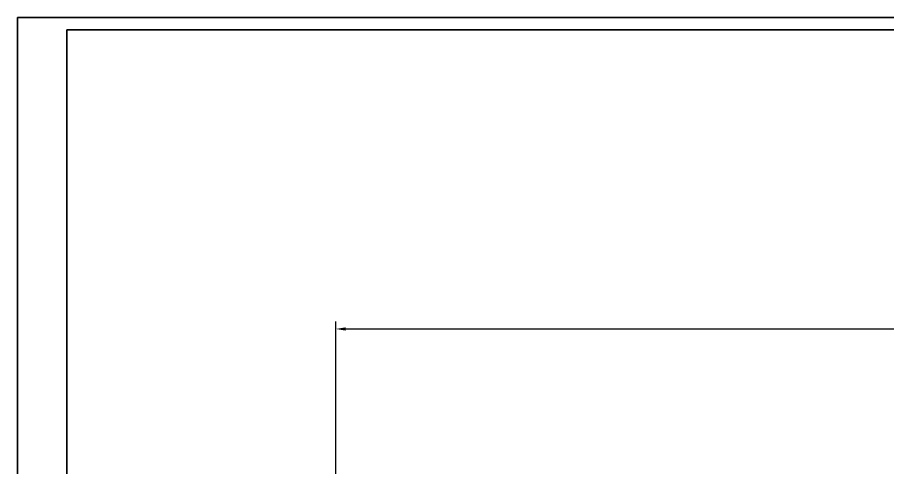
# Model space of a CAD drawing. Extents: x -1 to 839, y 2 to 596.
# Drawn here: x -0.8 to 351.3, y 413.9 to 596.1 of the extents above; entities that cross this region are included whole.
import ezdxf

# ---------------------------------------------------------------- set-up
doc = ezdxf.new("R2010")
doc.units = 0
doc.header["$MEASUREMENT"] = 0
doc.layers.get('0').update_dxf_attribs({"linetype": 'CONTINUOUS'})
doc.layers.add('Рамка', color=52, linetype='CONTINUOUS', lineweight=35)

msp = doc.modelspace()

# ---------------------------------------------------------------- linework, layer by layer
at = {"color": 5, "linetype": 'ByBlock'}
for p, q in [((128, 348), (128, 473)), ((132, 470), (725, 470))]:
    msp.add_line(p, q, dxfattribs=at)
msp.add_solid([(132, 470.67), (132, 469.33), (128, 470)], dxfattribs=at)
at = {"layer": 'Рамка', "color": 3}
for p, q in [((-0.83, 2.09), (-0.83, 596.09)), ((-0.83, 596.09), (839.17, 596.09)), ((19.17, 591.09), (19.17, 7.09)), ((834.17, 591.09), (19.17, 591.09))]:
    msp.add_line(p, q, dxfattribs=at)

doc.saveas('drawing.dxf')
